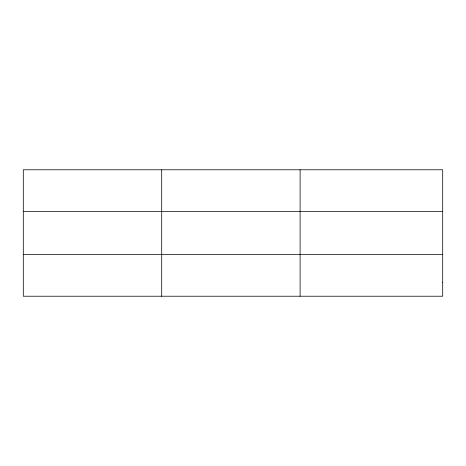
<?xml version="1.0" encoding="UTF-8"?>
<svg xmlns="http://www.w3.org/2000/svg" width="466" height="466" viewBox="0 0 466 466"><rect width="100%" height="100%" fill="white"/><g stroke="black" fill="none" stroke-linecap="round" stroke-linejoin="round"><path stroke-width="0.7" d="M161.702 296.225L161.702 169.775M300.104 296.225L300.104 169.775M23.3 211.506L442.7 211.506M23.3 254.494L442.7 254.494M442.7 282.314L442.7 296.225L23.3 296.225L23.3 169.775L442.7 169.775L442.7 282.314"/></g></svg>
